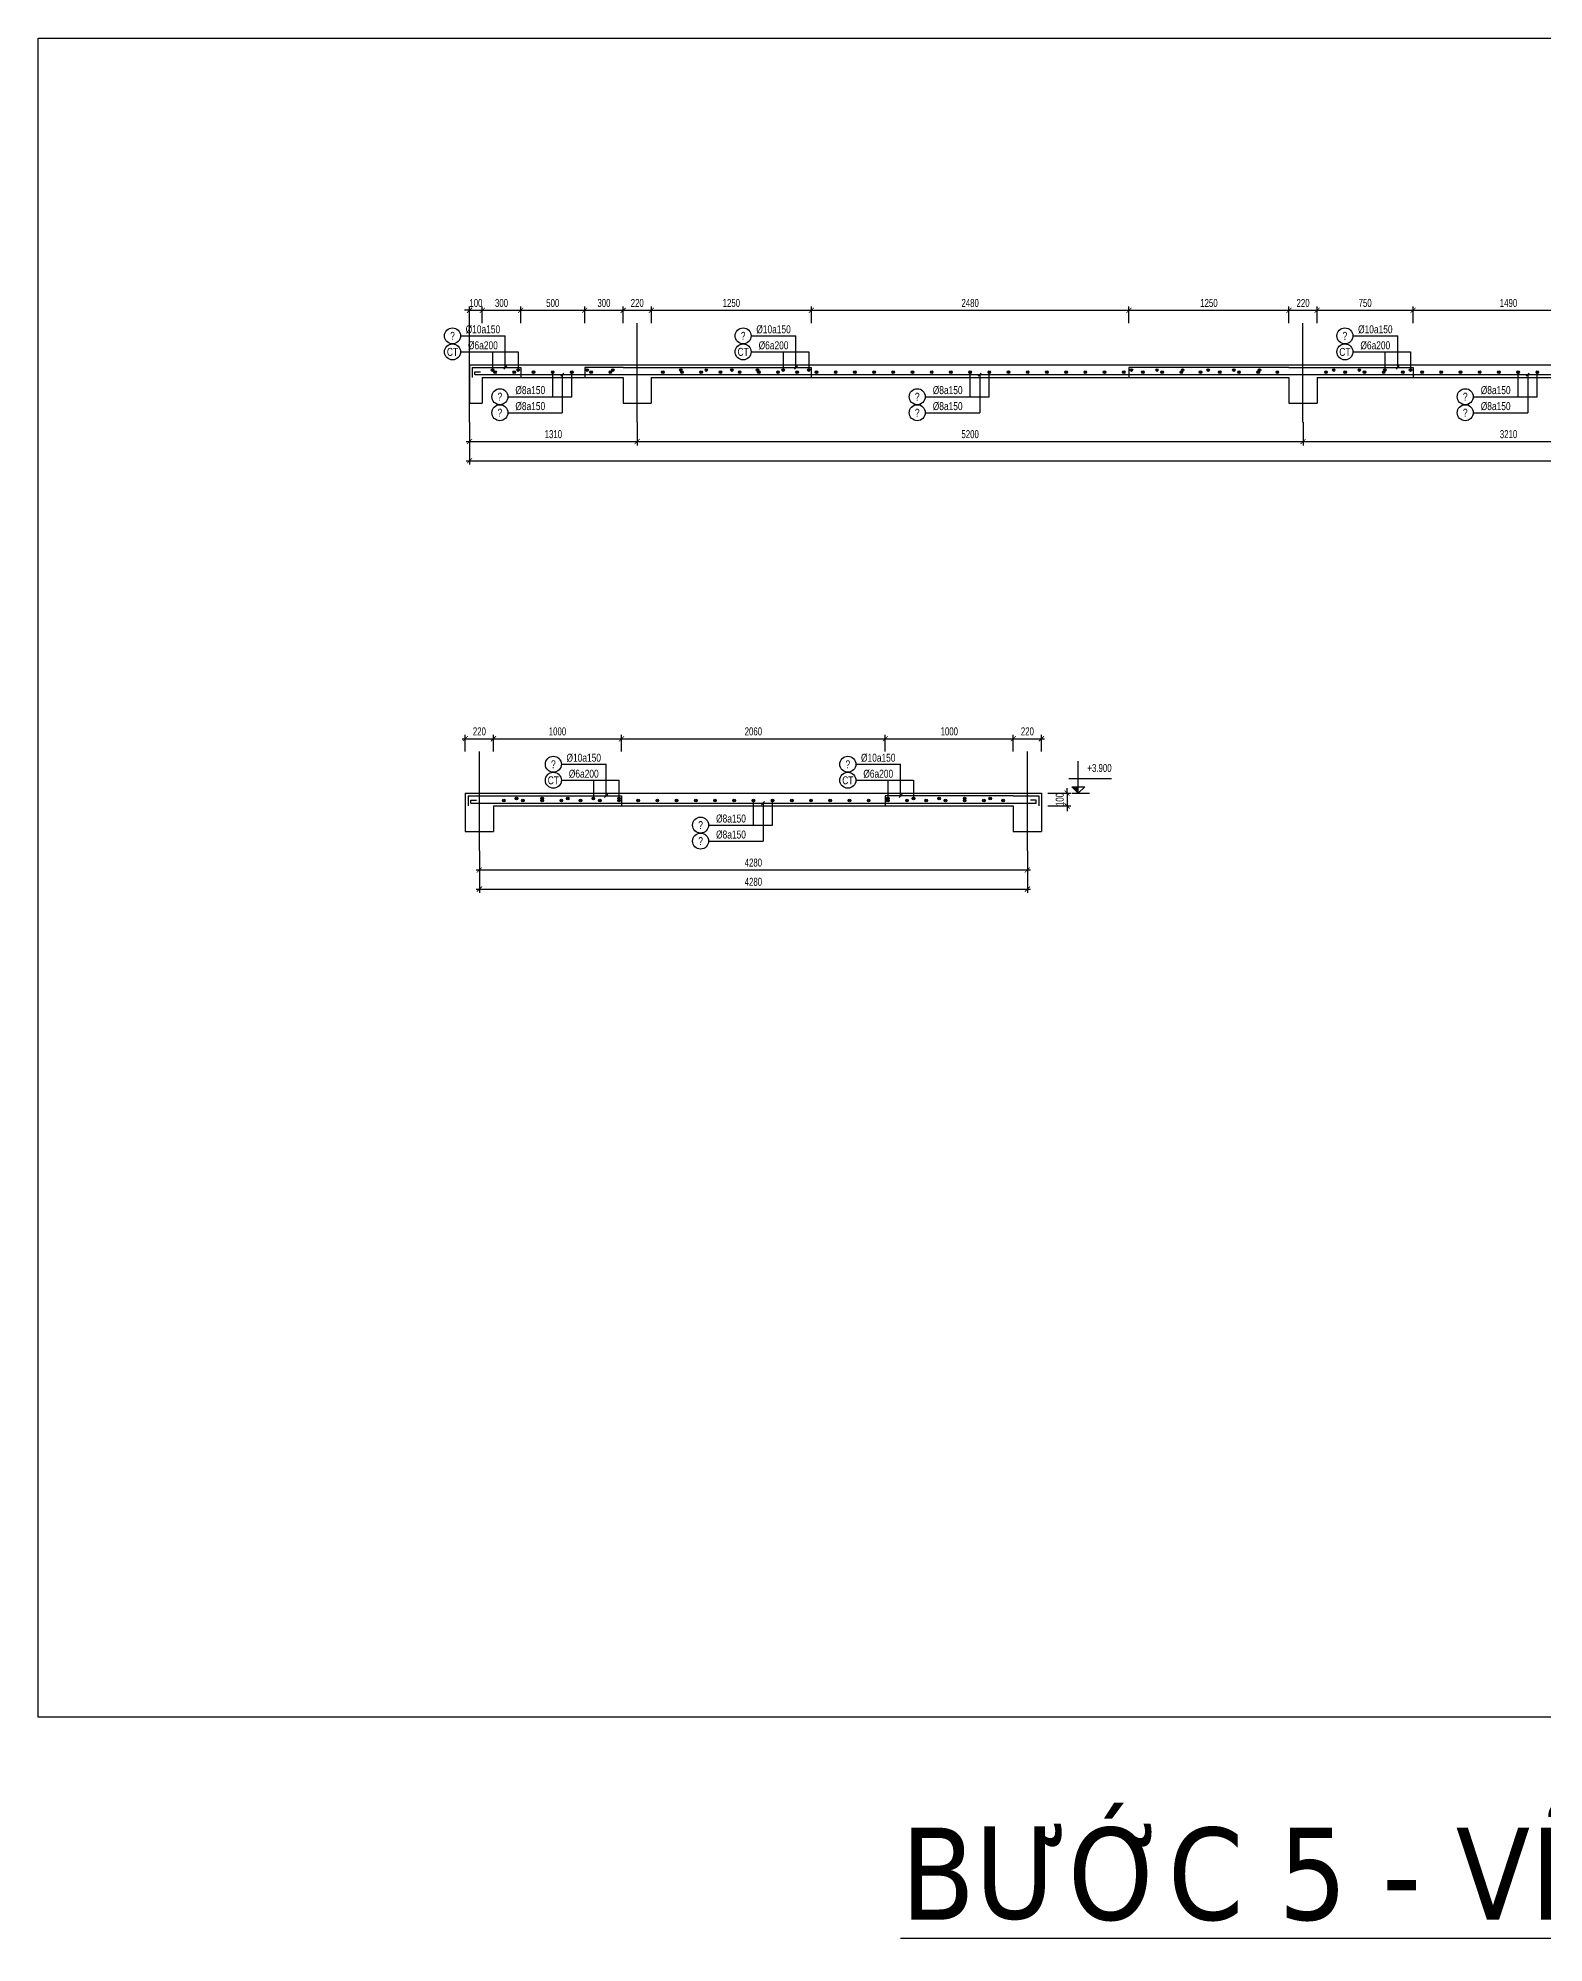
# Model space of a CAD drawing. Header units: inches. Extents: x 442278 to 842836, y -356313 to 59457.
# Drawn here: x 694699 to 706459, y -86728 to -71847 of the extents above; entities that cross this region are included whole.
import ezdxf
from ezdxf.enums import TextEntityAlignment as Align

# ---------------------------------------------------------------- set-up
doc = ezdxf.new("R2010")
doc.units = ezdxf.units.IN
doc.header["$LTSCALE"] = 250
doc.header["$MEASUREMENT"] = 0
doc.linetypes.add('CENTER', pattern=[50.8, 31.75, -6.35, 6.35, -6.35])
for name, color, linetype in [('LA.BT', 7, 'Continuous'), ('LA.DIM', 251, 'Continuous'), ('LA.KHAC', 252, 'Continuous'), ('LA.TC', 3, 'Continuous'), ('LA.TD', 30, 'Continuous'), ('LA.TEXT', 60, 'Continuous'), ('LA.TEXT.MC', 120, 'Continuous'), ('LA.TRUC', 251, 'CENTER'), ('XDIT-MANH', 252, 'Continuous')]:
    doc.layers.add(name, color=color, linetype=linetype)
doc.styles.add('AVANTH', font='')
doc.styles.add('S.STEXT', font='arial.ttf', dxfattribs={"width": 0.7})
doc.styles.get('AVANTH').set_extended_font_data('.VnAvantH')
doc.dimstyles.new('S.DIM25', dxfattribs={"dimtxt": 62.5, "dimasz": 40, "dimexe": 30, "dimexo": 0, "dimgap": 25, "dimtad": 1, "dimdec": 0, "dimzin": 13, "dimdsep": 46, "dimtxsty": 'S.STEXT', "dimblk": 'ARCHTICK', "dimcen": 0, "dimdle": 25, "dimclrd": 251, "dimclre": 251, "dimclrt": 60, "dimadec": 0, "dimazin": 0, "dimtfac": 1, "dimtdec": 0, "dimtix": 1, "dimtmove": 2, "dimatfit": 3, "dimfxl": 1, "dimtolj": 1, "dimtzin": 13, "dimarcsym": 0})

# ---------------------------------------------------------------- blocks, each defined once
blk = doc.blocks.new('_ArchTick')
at = {"color": 0, "linetype": 'ByBlock', "const_width": 0.15}
blk.add_lwpolyline([(-0.5, -0.5), (0.5, 0.5)], dxfattribs=at)
blk = doc.blocks.new('*D687')
at = {"layer": 'DEFPOINTS', "color": 0, "transparency": 16777216}
for p in [(698068, -74849), (699378, -74849), (699378, -74999)]:
    blk.add_point(p, dxfattribs=at)
at = {"layer": 'LA.DIM', "color": 251, "lineweight": -2, "transparency": 16777216}
for p, q in [((698068, -74849), (698068, -75029)), ((699378, -74849), (699378, -75029)), ((698043, -74999), (699403, -74999))]:
    blk.add_line(p, q, dxfattribs=at)
at = {"layer": 'LA.DIM', "color": 251, "lineweight": -2, "transparency": 16777216, "xscale": 40, "yscale": 40, "zscale": 40, "rotation": 180}
blk.add_blockref('_ArchTick', (698068, -74999), dxfattribs=at)
at = {"layer": 'LA.DIM', "color": 251, "lineweight": -2, "transparency": 16777216, "xscale": 40, "yscale": 40, "zscale": 40}
blk.add_blockref('_ArchTick', (699378, -74999), dxfattribs=at)
at = {"layer": 'LA.DIM', "color": 60, "transparency": 16777216, "insert": (698723, -74942), "char_height": 62.5, "attachment_point": 5, "style": 'S.STEXT'}
blk.add_mtext('\\A1;1310', dxfattribs=at)
blk = doc.blocks.new('*D688')
at = {"layer": 'DEFPOINTS', "color": 0, "transparency": 16777216}
for p in [(699378, -74849), (704578, -74849), (704578, -74999)]:
    blk.add_point(p, dxfattribs=at)
at = {"layer": 'LA.DIM', "color": 251, "lineweight": -2, "transparency": 16777216}
for p, q in [((699378, -74849), (699378, -75029)), ((704578, -74849), (704578, -75029)), ((699353, -74999), (704603, -74999))]:
    blk.add_line(p, q, dxfattribs=at)
at = {"layer": 'LA.DIM', "color": 251, "lineweight": -2, "transparency": 16777216, "xscale": 40, "yscale": 40, "zscale": 40, "rotation": 180}
blk.add_blockref('_ArchTick', (699378, -74999), dxfattribs=at)
at = {"layer": 'LA.DIM', "color": 251, "lineweight": -2, "transparency": 16777216, "xscale": 40, "yscale": 40, "zscale": 40}
blk.add_blockref('_ArchTick', (704578, -74999), dxfattribs=at)
at = {"layer": 'LA.DIM', "color": 60, "transparency": 16777216, "insert": (701978, -74942), "char_height": 62.5, "attachment_point": 5, "style": 'S.STEXT'}
blk.add_mtext('\\A1;5200', dxfattribs=at)
blk = doc.blocks.new('*D689')
at = {"layer": 'DEFPOINTS', "color": 0, "transparency": 16777216}
for p in [(704578, -74849), (707788, -74849), (707788, -74999)]:
    blk.add_point(p, dxfattribs=at)
at = {"layer": 'LA.DIM', "color": 251, "lineweight": -2, "transparency": 16777216}
for p, q in [((704578, -74849), (704578, -75029)), ((707788, -74849), (707788, -75029)), ((704553, -74999), (707813, -74999))]:
    blk.add_line(p, q, dxfattribs=at)
at = {"layer": 'LA.DIM', "color": 251, "lineweight": -2, "transparency": 16777216, "xscale": 40, "yscale": 40, "zscale": 40, "rotation": 180}
blk.add_blockref('_ArchTick', (704578, -74999), dxfattribs=at)
at = {"layer": 'LA.DIM', "color": 251, "lineweight": -2, "transparency": 16777216, "xscale": 40, "yscale": 40, "zscale": 40}
blk.add_blockref('_ArchTick', (707788, -74999), dxfattribs=at)
at = {"layer": 'LA.DIM', "color": 60, "transparency": 16777216, "insert": (706183, -74942), "char_height": 62.5, "attachment_point": 5, "style": 'S.STEXT'}
blk.add_mtext('\\A1;3210', dxfattribs=at)
blk = doc.blocks.new('*D692')
at = {"layer": 'DEFPOINTS', "color": 0, "transparency": 16777216}
for p in [(698068, -74849), (717158, -74849), (717158, -75149)]:
    blk.add_point(p, dxfattribs=at)
at = {"layer": 'LA.DIM', "color": 251, "lineweight": -2, "transparency": 16777216}
for p, q in [((698068, -74849), (698068, -75179)), ((717158, -74849), (717158, -75179)), ((698043, -75149), (717183, -75149))]:
    blk.add_line(p, q, dxfattribs=at)
at = {"layer": 'LA.DIM', "color": 251, "lineweight": -2, "transparency": 16777216, "xscale": 40, "yscale": 40, "zscale": 40, "rotation": 180}
blk.add_blockref('_ArchTick', (698068, -75149), dxfattribs=at)
at = {"layer": 'LA.DIM', "color": 251, "lineweight": -2, "transparency": 16777216, "xscale": 40, "yscale": 40, "zscale": 40}
blk.add_blockref('_ArchTick', (717158, -75149), dxfattribs=at)
at = {"layer": 'LA.DIM', "color": 60, "transparency": 16777216, "insert": (707613, -75092), "char_height": 62.5, "attachment_point": 5, "style": 'S.STEXT'}
blk.add_mtext('\\A1;19090', dxfattribs=at)
blk = doc.blocks.new('*D693')
at = {"layer": 'DEFPOINTS', "color": 0, "transparency": 16777216}
for p in [(698168, -74074), (698468, -73974), (698468, -74074)]:
    blk.add_point(p, dxfattribs=at)
at = {"layer": 'LA.DIM', "color": 251, "lineweight": -2, "transparency": 16777216}
for p, q in [((698168, -74074), (698168, -73944)), ((698468, -74074), (698468, -73944)), ((698143, -73974), (698493, -73974))]:
    blk.add_line(p, q, dxfattribs=at)
at = {"layer": 'LA.DIM', "color": 251, "lineweight": -2, "transparency": 16777216, "xscale": 40, "yscale": 40, "zscale": 40, "rotation": 180}
blk.add_blockref('_ArchTick', (698168, -73974), dxfattribs=at)
at = {"layer": 'LA.DIM', "color": 251, "lineweight": -2, "transparency": 16777216, "xscale": 40, "yscale": 40, "zscale": 40}
blk.add_blockref('_ArchTick', (698468, -73974), dxfattribs=at)
at = {"layer": 'LA.DIM', "color": 60, "transparency": 16777216, "insert": (698318, -73917), "char_height": 62.5, "attachment_point": 5, "style": 'S.STEXT'}
blk.add_mtext('\\A1;300', dxfattribs=at)
blk = doc.blocks.new('*D694')
at = {"layer": 'DEFPOINTS', "color": 0, "transparency": 16777216}
for p in [(698468, -74074), (698968, -73974), (698968, -74074)]:
    blk.add_point(p, dxfattribs=at)
at = {"layer": 'LA.DIM', "color": 251, "lineweight": -2, "transparency": 16777216}
for p, q in [((698468, -74074), (698468, -73944)), ((698968, -74074), (698968, -73944)), ((698443, -73974), (698993, -73974))]:
    blk.add_line(p, q, dxfattribs=at)
at = {"layer": 'LA.DIM', "color": 251, "lineweight": -2, "transparency": 16777216, "xscale": 40, "yscale": 40, "zscale": 40, "rotation": 180}
blk.add_blockref('_ArchTick', (698468, -73974), dxfattribs=at)
at = {"layer": 'LA.DIM', "color": 251, "lineweight": -2, "transparency": 16777216, "xscale": 40, "yscale": 40, "zscale": 40}
blk.add_blockref('_ArchTick', (698968, -73974), dxfattribs=at)
at = {"layer": 'LA.DIM', "color": 60, "transparency": 16777216, "insert": (698718, -73917), "char_height": 62.5, "attachment_point": 5, "style": 'S.STEXT'}
blk.add_mtext('\\A1;500', dxfattribs=at)
blk = doc.blocks.new('*D695')
at = {"layer": 'DEFPOINTS', "color": 0, "transparency": 16777216}
for p in [(698968, -74074), (699268, -73974), (699268, -74074)]:
    blk.add_point(p, dxfattribs=at)
at = {"layer": 'LA.DIM', "color": 251, "lineweight": -2, "transparency": 16777216}
for p, q in [((698968, -74074), (698968, -73944)), ((699268, -74074), (699268, -73944)), ((698943, -73974), (699293, -73974))]:
    blk.add_line(p, q, dxfattribs=at)
at = {"layer": 'LA.DIM', "color": 251, "lineweight": -2, "transparency": 16777216, "xscale": 40, "yscale": 40, "zscale": 40, "rotation": 180}
blk.add_blockref('_ArchTick', (698968, -73974), dxfattribs=at)
at = {"layer": 'LA.DIM', "color": 251, "lineweight": -2, "transparency": 16777216, "xscale": 40, "yscale": 40, "zscale": 40}
blk.add_blockref('_ArchTick', (699268, -73974), dxfattribs=at)
at = {"layer": 'LA.DIM', "color": 60, "transparency": 16777216, "insert": (699118, -73917), "char_height": 62.5, "attachment_point": 5, "style": 'S.STEXT'}
blk.add_mtext('\\A1;300', dxfattribs=at)
blk = doc.blocks.new('*D696')
at = {"layer": 'DEFPOINTS', "color": 0, "transparency": 16777216}
for p in [(699488, -74074), (700738, -73974), (700738, -74074)]:
    blk.add_point(p, dxfattribs=at)
at = {"layer": 'LA.DIM', "color": 251, "lineweight": -2, "transparency": 16777216}
for p, q in [((699488, -74074), (699488, -73944)), ((700738, -74074), (700738, -73944)), ((699463, -73974), (700763, -73974))]:
    blk.add_line(p, q, dxfattribs=at)
at = {"layer": 'LA.DIM', "color": 251, "lineweight": -2, "transparency": 16777216, "xscale": 40, "yscale": 40, "zscale": 40, "rotation": 180}
blk.add_blockref('_ArchTick', (699488, -73974), dxfattribs=at)
at = {"layer": 'LA.DIM', "color": 251, "lineweight": -2, "transparency": 16777216, "xscale": 40, "yscale": 40, "zscale": 40}
blk.add_blockref('_ArchTick', (700738, -73974), dxfattribs=at)
at = {"layer": 'LA.DIM', "color": 60, "transparency": 16777216, "insert": (700113, -73917), "char_height": 62.5, "attachment_point": 5, "style": 'S.STEXT'}
blk.add_mtext('\\A1;1250', dxfattribs=at)
blk = doc.blocks.new('*D697')
at = {"layer": 'DEFPOINTS', "color": 0, "transparency": 16777216}
for p in [(700738, -74074), (703218, -73974), (703218, -74074)]:
    blk.add_point(p, dxfattribs=at)
at = {"layer": 'LA.DIM', "color": 251, "lineweight": -2, "transparency": 16777216}
for p, q in [((700738, -74074), (700738, -73944)), ((703218, -74074), (703218, -73944)), ((700713, -73974), (703243, -73974))]:
    blk.add_line(p, q, dxfattribs=at)
at = {"layer": 'LA.DIM', "color": 251, "lineweight": -2, "transparency": 16777216, "xscale": 40, "yscale": 40, "zscale": 40, "rotation": 180}
blk.add_blockref('_ArchTick', (700738, -73974), dxfattribs=at)
at = {"layer": 'LA.DIM', "color": 251, "lineweight": -2, "transparency": 16777216, "xscale": 40, "yscale": 40, "zscale": 40}
blk.add_blockref('_ArchTick', (703218, -73974), dxfattribs=at)
at = {"layer": 'LA.DIM', "color": 60, "transparency": 16777216, "insert": (701978, -73917), "char_height": 62.5, "attachment_point": 5, "style": 'S.STEXT'}
blk.add_mtext('\\A1;2480', dxfattribs=at)
blk = doc.blocks.new('*D698')
at = {"layer": 'DEFPOINTS', "color": 0, "transparency": 16777216}
for p in [(703218, -74074), (704468, -73974), (704468, -74074)]:
    blk.add_point(p, dxfattribs=at)
at = {"layer": 'LA.DIM', "color": 251, "lineweight": -2, "transparency": 16777216}
for p, q in [((703218, -74074), (703218, -73944)), ((704468, -74074), (704468, -73944)), ((703193, -73974), (704493, -73974))]:
    blk.add_line(p, q, dxfattribs=at)
at = {"layer": 'LA.DIM', "color": 251, "lineweight": -2, "transparency": 16777216, "xscale": 40, "yscale": 40, "zscale": 40, "rotation": 180}
blk.add_blockref('_ArchTick', (703218, -73974), dxfattribs=at)
at = {"layer": 'LA.DIM', "color": 251, "lineweight": -2, "transparency": 16777216, "xscale": 40, "yscale": 40, "zscale": 40}
blk.add_blockref('_ArchTick', (704468, -73974), dxfattribs=at)
at = {"layer": 'LA.DIM', "color": 60, "transparency": 16777216, "insert": (703843, -73917), "char_height": 62.5, "attachment_point": 5, "style": 'S.STEXT'}
blk.add_mtext('\\A1;1250', dxfattribs=at)
blk = doc.blocks.new('*D699')
at = {"layer": 'DEFPOINTS', "color": 0, "transparency": 16777216}
for p in [(704688, -74074), (705438, -73974), (705438, -74074)]:
    blk.add_point(p, dxfattribs=at)
at = {"layer": 'LA.DIM', "color": 251, "lineweight": -2, "transparency": 16777216}
for p, q in [((704688, -74074), (704688, -73944)), ((705438, -74074), (705438, -73944)), ((704663, -73974), (705463, -73974))]:
    blk.add_line(p, q, dxfattribs=at)
at = {"layer": 'LA.DIM', "color": 251, "lineweight": -2, "transparency": 16777216, "xscale": 40, "yscale": 40, "zscale": 40, "rotation": 180}
blk.add_blockref('_ArchTick', (704688, -73974), dxfattribs=at)
at = {"layer": 'LA.DIM', "color": 251, "lineweight": -2, "transparency": 16777216, "xscale": 40, "yscale": 40, "zscale": 40}
blk.add_blockref('_ArchTick', (705438, -73974), dxfattribs=at)
at = {"layer": 'LA.DIM', "color": 60, "transparency": 16777216, "insert": (705063, -73917), "char_height": 62.5, "attachment_point": 5, "style": 'S.STEXT'}
blk.add_mtext('\\A1;750', dxfattribs=at)
blk = doc.blocks.new('*D700')
at = {"layer": 'DEFPOINTS', "color": 0, "transparency": 16777216}
for p in [(705438, -74074), (706928, -73974), (706928, -74074)]:
    blk.add_point(p, dxfattribs=at)
at = {"layer": 'LA.DIM', "color": 251, "lineweight": -2, "transparency": 16777216}
for p, q in [((705438, -74074), (705438, -73944)), ((706928, -74074), (706928, -73944)), ((705413, -73974), (706953, -73974))]:
    blk.add_line(p, q, dxfattribs=at)
at = {"layer": 'LA.DIM', "color": 251, "lineweight": -2, "transparency": 16777216, "xscale": 40, "yscale": 40, "zscale": 40, "rotation": 180}
blk.add_blockref('_ArchTick', (705438, -73974), dxfattribs=at)
at = {"layer": 'LA.DIM', "color": 251, "lineweight": -2, "transparency": 16777216, "xscale": 40, "yscale": 40, "zscale": 40}
blk.add_blockref('_ArchTick', (706928, -73974), dxfattribs=at)
at = {"layer": 'LA.DIM', "color": 60, "transparency": 16777216, "insert": (706183, -73917), "char_height": 62.5, "attachment_point": 5, "style": 'S.STEXT'}
blk.add_mtext('\\A1;1490', dxfattribs=at)
blk = doc.blocks.new('*D708')
at = {"layer": 'DEFPOINTS', "color": 0, "transparency": 16777216}
for p in [(698068, -74074), (698168, -73974), (698168, -74074)]:
    blk.add_point(p, dxfattribs=at)
at = {"layer": 'LA.DIM', "color": 251, "lineweight": -2, "transparency": 16777216}
for p, q in [((698068, -74074), (698068, -73944)), ((698168, -74074), (698168, -73944)), ((698068, -73974), (698028, -73974)), ((698068, -73974), (698168, -73974)), ((698168, -73974), (698208, -73974))]:
    blk.add_line(p, q, dxfattribs=at)
at = {"layer": 'LA.DIM', "color": 251, "lineweight": -2, "transparency": 16777216, "xscale": 40, "yscale": 40, "zscale": 40}
blk.add_blockref('_ArchTick', (698068, -73974), dxfattribs=at)
at = {"layer": 'LA.DIM', "color": 251, "lineweight": -2, "transparency": 16777216, "xscale": 40, "yscale": 40, "zscale": 40, "rotation": 180}
blk.add_blockref('_ArchTick', (698168, -73974), dxfattribs=at)
at = {"layer": 'LA.DIM', "color": 60, "transparency": 16777216, "insert": (698118, -73917), "char_height": 62.5, "attachment_point": 5, "style": 'S.STEXT'}
blk.add_mtext('\\A1;100', dxfattribs=at)
blk = doc.blocks.new('*D709')
at = {"layer": 'DEFPOINTS', "color": 0, "transparency": 16777216}
for p in [(699268, -74074), (699488, -73974), (699488, -74074)]:
    blk.add_point(p, dxfattribs=at)
at = {"layer": 'LA.DIM', "color": 251, "lineweight": -2, "transparency": 16777216}
for p, q in [((699268, -74074), (699268, -73944)), ((699488, -74074), (699488, -73944)), ((699243, -73974), (699513, -73974))]:
    blk.add_line(p, q, dxfattribs=at)
at = {"layer": 'LA.DIM', "color": 251, "lineweight": -2, "transparency": 16777216, "xscale": 40, "yscale": 40, "zscale": 40, "rotation": 180}
blk.add_blockref('_ArchTick', (699268, -73974), dxfattribs=at)
at = {"layer": 'LA.DIM', "color": 251, "lineweight": -2, "transparency": 16777216, "xscale": 40, "yscale": 40, "zscale": 40}
blk.add_blockref('_ArchTick', (699488, -73974), dxfattribs=at)
at = {"layer": 'LA.DIM', "color": 60, "transparency": 16777216, "insert": (699378, -73917), "char_height": 62.5, "attachment_point": 5, "style": 'S.STEXT'}
blk.add_mtext('\\A1;220', dxfattribs=at)
blk = doc.blocks.new('*D710')
at = {"layer": 'DEFPOINTS', "color": 0, "transparency": 16777216}
for p in [(704468, -74074), (704688, -73974), (704688, -74074)]:
    blk.add_point(p, dxfattribs=at)
at = {"layer": 'LA.DIM', "color": 251, "lineweight": -2, "transparency": 16777216}
for p, q in [((704468, -74074), (704468, -73944)), ((704688, -74074), (704688, -73944)), ((704443, -73974), (704713, -73974))]:
    blk.add_line(p, q, dxfattribs=at)
at = {"layer": 'LA.DIM', "color": 251, "lineweight": -2, "transparency": 16777216, "xscale": 40, "yscale": 40, "zscale": 40, "rotation": 180}
blk.add_blockref('_ArchTick', (704468, -73974), dxfattribs=at)
at = {"layer": 'LA.DIM', "color": 251, "lineweight": -2, "transparency": 16777216, "xscale": 40, "yscale": 40, "zscale": 40}
blk.add_blockref('_ArchTick', (704688, -73974), dxfattribs=at)
at = {"layer": 'LA.DIM', "color": 60, "transparency": 16777216, "insert": (704578, -73917), "char_height": 62.5, "attachment_point": 5, "style": 'S.STEXT'}
blk.add_mtext('\\A1;220', dxfattribs=at)
blk = doc.blocks.new('BLOCK.TC')
at = {"layer": 'LA.TC'}
blk.add_hatch(color=256, dxfattribs=at).paths.add_polyline_path([(10, 0, 1), (-10, 0, 1)])
at = {"layer": 'LA.TD'}
blk.add_circle((0, 0), 10, dxfattribs=at)
blk = doc.blocks.new('*D715')
at = {"layer": 'DEFPOINTS', "color": 0, "transparency": 16777216}
for p in [(698145, -78196), (702425, -78196), (702425, -78346)]:
    blk.add_point(p, dxfattribs=at)
at = {"layer": 'LA.DIM', "color": 251, "lineweight": -2, "transparency": 16777216}
for p, q in [((698145, -78196), (698145, -78376)), ((702425, -78196), (702425, -78376)), ((698120, -78346), (702450, -78346))]:
    blk.add_line(p, q, dxfattribs=at)
at = {"layer": 'LA.DIM', "color": 251, "lineweight": -2, "transparency": 16777216, "xscale": 40, "yscale": 40, "zscale": 40, "rotation": 180}
blk.add_blockref('_ArchTick', (698145, -78346), dxfattribs=at)
at = {"layer": 'LA.DIM', "color": 251, "lineweight": -2, "transparency": 16777216, "xscale": 40, "yscale": 40, "zscale": 40}
blk.add_blockref('_ArchTick', (702425, -78346), dxfattribs=at)
at = {"layer": 'LA.DIM', "color": 60, "transparency": 16777216, "insert": (700285, -78289), "char_height": 62.5, "attachment_point": 5, "style": 'S.STEXT'}
blk.add_mtext('\\A1;4280', dxfattribs=at)
blk = doc.blocks.new('*D716')
at = {"layer": 'DEFPOINTS', "color": 0, "transparency": 16777216}
for p in [(698145, -78196), (702425, -78196), (702425, -78496)]:
    blk.add_point(p, dxfattribs=at)
at = {"layer": 'LA.DIM', "color": 251, "lineweight": -2, "transparency": 16777216}
for p, q in [((698145, -78196), (698145, -78526)), ((702425, -78196), (702425, -78526)), ((698120, -78496), (702450, -78496))]:
    blk.add_line(p, q, dxfattribs=at)
at = {"layer": 'LA.DIM', "color": 251, "lineweight": -2, "transparency": 16777216, "xscale": 40, "yscale": 40, "zscale": 40, "rotation": 180}
blk.add_blockref('_ArchTick', (698145, -78496), dxfattribs=at)
at = {"layer": 'LA.DIM', "color": 251, "lineweight": -2, "transparency": 16777216, "xscale": 40, "yscale": 40, "zscale": 40}
blk.add_blockref('_ArchTick', (702425, -78496), dxfattribs=at)
at = {"layer": 'LA.DIM', "color": 60, "transparency": 16777216, "insert": (700285, -78439), "char_height": 62.5, "attachment_point": 5, "style": 'S.STEXT'}
blk.add_mtext('\\A1;4280', dxfattribs=at)
blk = doc.blocks.new('*D717')
at = {"layer": 'DEFPOINTS', "color": 0, "transparency": 16777216}
for p in [(699255, -77321), (698255, -77421), (699255, -77421)]:
    blk.add_point(p, dxfattribs=at)
at = {"layer": 'LA.DIM', "color": 251, "lineweight": -2, "transparency": 16777216}
for p, q in [((698230, -77321), (699280, -77321)), ((698255, -77421), (698255, -77291)), ((699255, -77421), (699255, -77291))]:
    blk.add_line(p, q, dxfattribs=at)
at = {"layer": 'LA.DIM', "color": 251, "lineweight": -2, "transparency": 16777216, "xscale": 40, "yscale": 40, "zscale": 40, "rotation": 180}
blk.add_blockref('_ArchTick', (698255, -77321), dxfattribs=at)
at = {"layer": 'LA.DIM', "color": 251, "lineweight": -2, "transparency": 16777216, "xscale": 40, "yscale": 40, "zscale": 40}
blk.add_blockref('_ArchTick', (699255, -77321), dxfattribs=at)
at = {"layer": 'LA.DIM', "color": 60, "transparency": 16777216, "insert": (698755, -77264), "char_height": 62.5, "attachment_point": 5, "style": 'S.STEXT'}
blk.add_mtext('\\A1;1000', dxfattribs=at)
blk = doc.blocks.new('*D718')
at = {"layer": 'DEFPOINTS', "color": 0, "transparency": 16777216}
for p in [(701315, -77321), (699255, -77421), (701315, -77421)]:
    blk.add_point(p, dxfattribs=at)
at = {"layer": 'LA.DIM', "color": 251, "lineweight": -2, "transparency": 16777216}
for p, q in [((699230, -77321), (701340, -77321)), ((699255, -77421), (699255, -77291)), ((701315, -77421), (701315, -77291))]:
    blk.add_line(p, q, dxfattribs=at)
at = {"layer": 'LA.DIM', "color": 251, "lineweight": -2, "transparency": 16777216, "xscale": 40, "yscale": 40, "zscale": 40, "rotation": 180}
blk.add_blockref('_ArchTick', (699255, -77321), dxfattribs=at)
at = {"layer": 'LA.DIM', "color": 251, "lineweight": -2, "transparency": 16777216, "xscale": 40, "yscale": 40, "zscale": 40}
blk.add_blockref('_ArchTick', (701315, -77321), dxfattribs=at)
at = {"layer": 'LA.DIM', "color": 60, "transparency": 16777216, "insert": (700285, -77264), "char_height": 62.5, "attachment_point": 5, "style": 'S.STEXT'}
blk.add_mtext('\\A1;2060', dxfattribs=at)
blk = doc.blocks.new('*D719')
at = {"layer": 'DEFPOINTS', "color": 0, "transparency": 16777216}
for p in [(702315, -77321), (701315, -77421), (702315, -77421)]:
    blk.add_point(p, dxfattribs=at)
at = {"layer": 'LA.DIM', "color": 251, "lineweight": -2, "transparency": 16777216}
for p, q in [((701290, -77321), (702340, -77321)), ((701315, -77421), (701315, -77291)), ((702315, -77421), (702315, -77291))]:
    blk.add_line(p, q, dxfattribs=at)
at = {"layer": 'LA.DIM', "color": 251, "lineweight": -2, "transparency": 16777216, "xscale": 40, "yscale": 40, "zscale": 40, "rotation": 180}
blk.add_blockref('_ArchTick', (701315, -77321), dxfattribs=at)
at = {"layer": 'LA.DIM', "color": 251, "lineweight": -2, "transparency": 16777216, "xscale": 40, "yscale": 40, "zscale": 40}
blk.add_blockref('_ArchTick', (702315, -77321), dxfattribs=at)
at = {"layer": 'LA.DIM', "color": 60, "transparency": 16777216, "insert": (701815, -77264), "char_height": 62.5, "attachment_point": 5, "style": 'S.STEXT'}
blk.add_mtext('\\A1;1000', dxfattribs=at)
blk = doc.blocks.new('*D720')
at = {"layer": 'DEFPOINTS', "color": 0, "transparency": 16777216}
for p in [(698255, -77321), (698035, -77421), (698255, -77421)]:
    blk.add_point(p, dxfattribs=at)
at = {"layer": 'LA.DIM', "color": 251, "lineweight": -2, "transparency": 16777216}
for p, q in [((698010, -77321), (698280, -77321)), ((698035, -77421), (698035, -77291)), ((698255, -77421), (698255, -77291))]:
    blk.add_line(p, q, dxfattribs=at)
at = {"layer": 'LA.DIM', "color": 251, "lineweight": -2, "transparency": 16777216, "xscale": 40, "yscale": 40, "zscale": 40, "rotation": 180}
blk.add_blockref('_ArchTick', (698035, -77321), dxfattribs=at)
at = {"layer": 'LA.DIM', "color": 251, "lineweight": -2, "transparency": 16777216, "xscale": 40, "yscale": 40, "zscale": 40}
blk.add_blockref('_ArchTick', (698255, -77321), dxfattribs=at)
at = {"layer": 'LA.DIM', "color": 60, "transparency": 16777216, "insert": (698145, -77264), "char_height": 62.5, "attachment_point": 5, "style": 'S.STEXT'}
blk.add_mtext('\\A1;220', dxfattribs=at)
blk = doc.blocks.new('*D721')
at = {"layer": 'DEFPOINTS', "color": 0, "transparency": 16777216}
for p in [(702535, -77321), (702315, -77421), (702535, -77421)]:
    blk.add_point(p, dxfattribs=at)
at = {"layer": 'LA.DIM', "color": 251, "lineweight": -2, "transparency": 16777216}
for p, q in [((702290, -77321), (702560, -77321)), ((702315, -77421), (702315, -77291)), ((702535, -77421), (702535, -77291))]:
    blk.add_line(p, q, dxfattribs=at)
at = {"layer": 'LA.DIM', "color": 251, "lineweight": -2, "transparency": 16777216, "xscale": 40, "yscale": 40, "zscale": 40, "rotation": 180}
blk.add_blockref('_ArchTick', (702315, -77321), dxfattribs=at)
at = {"layer": 'LA.DIM', "color": 251, "lineweight": -2, "transparency": 16777216, "xscale": 40, "yscale": 40, "zscale": 40}
blk.add_blockref('_ArchTick', (702535, -77321), dxfattribs=at)
at = {"layer": 'LA.DIM', "color": 60, "transparency": 16777216, "insert": (702425, -77264), "char_height": 62.5, "attachment_point": 5, "style": 'S.STEXT'}
blk.add_mtext('\\A1;220', dxfattribs=at)
blk = doc.blocks.new('*D722')
at = {"layer": 'DEFPOINTS', "color": 0, "transparency": 16777216}
for p in [(702585, -77746), (702585, -77846), (702735, -77846)]:
    blk.add_point(p, dxfattribs=at)
at = {"layer": 'LA.DIM', "color": 251, "lineweight": -2, "transparency": 16777216}
for p, q in [((702585, -77746), (702765, -77746)), ((702735, -77746), (702735, -77706)), ((702735, -77746), (702735, -77846)), ((702585, -77846), (702765, -77846)), ((702735, -77846), (702735, -77886))]:
    blk.add_line(p, q, dxfattribs=at)
at = {"layer": 'LA.DIM', "color": 251, "lineweight": -2, "transparency": 16777216, "xscale": 40, "yscale": 40, "zscale": 40}
for p, rotation in [((702735, -77746), 270), ((702735, -77846), 90)]:
    blk.add_blockref('_ArchTick', p, dxfattribs=dict(at, rotation=rotation))
at = {"layer": 'LA.DIM', "color": 60, "transparency": 16777216, "insert": (702678, -77796), "char_height": 62.5, "attachment_point": 5, "rotation": 90, "style": 'S.STEXT'}
blk.add_mtext('\\A1;100', dxfattribs=at)
blk = doc.blocks.new('BLOCK.COS')
at = {"layer": 'LA.KHAC'}
blk.add_hatch(color=256, dxfattribs=at).paths.add_polyline_path([(37.5, 50), (87.5, 0), (87.5, 50)])
at = {"layer": 'LA.KHAC', "color": 5}
for p, q in [((37.5, 50), (137.5, 50)), ((87.5, 0), (37.5, 50)), ((37.5, 0), (175, 0)), ((87.5, 0), (87.5, 50)), ((87.5, 0), (137.5, 50))]:
    blk.add_line(p, q, dxfattribs=at)

msp = doc.modelspace()

# ---------------------------------------------------------------- linework, layer by layer
at = {"layer": 'LA.BT'}
for p, q in [((698067.54, -74398.83), (698167.54, -74398.83)), ((698067.54, -74398.83), (698067.54, -74698.83)), ((698167.54, -74398.83), (699267.54, -74398.83)), ((699267.54, -74398.83), (699487.54, -74398.83)), ((699487.54, -74398.83), (704467.54, -74398.83)), ((704467.54, -74398.83), (704687.54, -74398.83)), ((704687.54, -74398.83), (707677.54, -74398.83)), ((698167.54, -74498.83), (699267.54, -74498.83)), ((698167.54, -74498.83), (698167.54, -74698.83)), ((699267.54, -74498.83), (699267.54, -74698.83)), ((699487.54, -74498.83), (704467.54, -74498.83)), ((699487.54, -74498.83), (699487.54, -74698.83)), ((704467.54, -74498.83), (704467.54, -74698.83)), ((704687.54, -74498.83), (707677.54, -74498.83)), ((704687.54, -74498.83), (704687.54, -74698.83)), ((698067.54, -74698.83), (698167.54, -74698.83)), ((699267.54, -74698.83), (699487.54, -74698.83)), ((704467.54, -74698.83), (704687.54, -74698.83)), ((698035.21, -77745.64), (698255.21, -77745.64)), ((698035.21, -77745.64), (698035.21, -78045.64)), ((698255.21, -77745.64), (702315.21, -77745.64)), ((702315.21, -77745.64), (702535.21, -77745.64)), ((702535.21, -77745.64), (702535.21, -78045.64)), ((698255.21, -77845.64), (702315.21, -77845.64)), ((698255.21, -77845.64), (698255.21, -78045.64)), ((702315.21, -77845.64), (702315.21, -78045.64)), ((698035.21, -78045.64), (698255.21, -78045.64)), ((702315.21, -78045.64), (702535.21, -78045.64))]:
    msp.add_line(p, q, dxfattribs=at)
at = {"layer": 'LA.KHAC'}
for p, q in [((697997.54, -74173.83), (698347.54, -74173.83)), ((698347.54, -74420.83), (698347.54, -74173.83)), ((700267.54, -74173.83), (700617.54, -74173.83)), ((700617.54, -74420.83), (700617.54, -74173.83)), ((704967.54, -74173.83), (705317.54, -74173.83)), ((705317.54, -74420.83), (705317.54, -74173.83)), ((697997.54, -74298.83), (698447.54, -74298.83)), ((698247.54, -74298.83), (698247.54, -74440.83)), ((698447.54, -74298.83), (698447.54, -74440.83)), ((700267.54, -74298.83), (700717.54, -74298.83)), ((700517.54, -74298.83), (700517.54, -74440.83)), ((700717.54, -74298.83), (700717.54, -74440.83)), ((704967.54, -74298.83), (705417.54, -74298.83)), ((705217.54, -74298.83), (705217.54, -74440.83)), ((705417.54, -74298.83), (705417.54, -74440.83)), ((698717.54, -74648.83), (698717.54, -74456.83)), ((698792.54, -74476.83), (698792.54, -74773.83)), ((698867.54, -74648.83), (698867.54, -74456.83)), ((701977.54, -74648.83), (701977.54, -74456.83)), ((702052.54, -74476.83), (702052.54, -74773.83)), ((702127.54, -74648.83), (702127.54, -74456.83)), ((706257.54, -74648.83), (706257.54, -74456.83)), ((706332.54, -74476.83), (706332.54, -74773.83)), ((706407.54, -74648.83), (706407.54, -74456.83)), ((698367.54, -74648.83), (698867.54, -74648.83)), ((701627.54, -74648.83), (702127.54, -74648.83)), ((705907.54, -74648.83), (706407.54, -74648.83)), ((698367.54, -74773.83), (698792.54, -74773.83)), ((701627.54, -74773.83), (702052.54, -74773.83)), ((705907.54, -74773.83), (706332.54, -74773.83)), ((698785.21, -77520.64), (699135.21, -77520.64)), ((699135.21, -77767.64), (699135.21, -77520.64)), ((701085.21, -77520.64), (701435.21, -77520.64)), ((701435.21, -77767.64), (701435.21, -77520.64)), ((702822.71, -77745.64), (702822.71, -77495.64)), ((698785.21, -77645.64), (699235.21, -77645.64)), ((699035.21, -77645.64), (699035.21, -77787.64)), ((699235.21, -77645.64), (699235.21, -77787.64)), ((701085.21, -77645.64), (701535.21, -77645.64)), ((701335.21, -77645.64), (701335.21, -77787.64)), ((701535.21, -77645.64), (701535.21, -77787.64)), ((702747.71, -77630.64), (703082.71, -77630.64)), ((700285.21, -77995.64), (700285.21, -77803.64)), ((700360.21, -77823.64), (700360.21, -78120.64)), ((700435.21, -77995.64), (700435.21, -77803.64)), ((699935.21, -77995.64), (700435.21, -77995.64)), ((699935.21, -78120.64), (700360.21, -78120.64))]:
    msp.add_line(p, q, dxfattribs=at)
at = {"layer": 'LA.KHAC', "color": 3}
for p, q in [((698335.04, -74433.33), (698360.04, -74408.33)), ((698780.04, -74489.33), (698805.04, -74464.33)), ((700605.04, -74433.33), (700630.04, -74408.33)), ((702040.04, -74489.33), (702065.04, -74464.33)), ((705305.04, -74433.33), (705330.04, -74408.33)), ((706320.04, -74489.33), (706345.04, -74464.33)), ((699122.71, -77780.14), (699147.71, -77755.14)), ((700347.71, -77836.14), (700372.71, -77811.14)), ((701422.71, -77780.14), (701447.71, -77755.14))]:
    msp.add_line(p, q, dxfattribs=at)
at = {"layer": 'LA.TD'}
for p, q in [((698089.54, -74420.83), (698167.54, -74420.83)), ((698089.54, -74420.83), (698089.54, -74498.83)), ((698109.54, -74476.83), (698109.54, -74454.83)), ((698109.54, -74454.83), (698153.54, -74454.83)), ((698109.54, -74476.83), (698167.54, -74476.83)), ((698167.54, -74420.83), (698467.54, -74420.83)), ((698167.54, -74476.83), (699267.54, -74476.83)), ((698467.54, -74420.83), (698467.54, -74498.83)), ((699267.54, -74420.83), (698967.54, -74420.83)), ((698967.54, -74420.83), (698967.54, -74498.83)), ((699267.54, -74420.83), (699487.54, -74420.83)), ((699267.54, -74420.83), (699487.54, -74420.83)), ((699267.54, -74476.83), (699487.54, -74476.83)), ((699487.54, -74420.83), (700737.54, -74420.83)), ((699487.54, -74476.83), (704467.54, -74476.83)), ((700737.54, -74420.83), (700737.54, -74498.83)), ((704467.54, -74420.83), (703217.54, -74420.83)), ((703217.54, -74420.83), (703217.54, -74498.83)), ((704467.54, -74420.83), (704687.54, -74420.83)), ((704467.54, -74420.83), (704687.54, -74420.83)), ((704467.54, -74476.83), (704687.54, -74476.83)), ((704687.54, -74420.83), (705437.54, -74420.83)), ((704687.54, -74476.83), (707677.54, -74476.83)), ((705437.54, -74420.83), (705437.54, -74498.83)), ((698057.21, -77767.64), (698255.21, -77767.64)), ((698057.21, -77767.64), (698057.21, -77845.64)), ((698077.21, -77823.64), (698077.21, -77801.64)), ((698077.21, -77801.64), (698121.21, -77801.64)), ((698077.21, -77823.64), (698255.21, -77823.64)), ((698255.21, -77767.64), (699255.21, -77767.64)), ((698255.21, -77823.64), (702315.21, -77823.64)), ((699255.21, -77767.64), (699255.21, -77845.64)), ((702315.21, -77767.64), (701315.21, -77767.64)), ((701315.21, -77767.64), (701315.21, -77845.64)), ((702315.21, -77767.64), (702513.21, -77767.64)), ((702315.21, -77823.64), (702493.21, -77823.64)), ((702493.21, -77801.64), (702449.21, -77801.64)), ((702493.21, -77823.64), (702493.21, -77801.64)), ((702513.21, -77767.64), (702513.21, -77845.64))]:
    msp.add_line(p, q, dxfattribs=at)
at = {"layer": 'LA.TEXT.MC', "color": 252}
for centre in [(697935.04, -74173.83), (697935.04, -74298.83), (700205.04, -74173.83), (700205.04, -74298.83), (704905.04, -74173.83), (704905.04, -74298.83), (698305.04, -74648.83), (701565.04, -74648.83), (705845.04, -74648.83), (698305.04, -74773.83), (701565.04, -74773.83), (705845.04, -74773.83), (698722.71, -77520.64), (701022.71, -77520.64), (698722.71, -77645.64), (701022.71, -77645.64), (699872.71, -77995.64), (699872.71, -78120.64)]:
    msp.add_circle(centre, 62.5, dxfattribs=at)
at = {"layer": 'LA.TRUC'}
for p, q in [((698067.54, -74848.83), (698067.54, -74073.83)), ((699377.54, -74848.83), (699377.54, -74073.83)), ((704577.54, -74848.83), (704577.54, -74073.83)), ((698145.21, -78195.64), (698145.21, -77420.64)), ((702425.21, -78195.64), (702425.21, -77420.64))]:
    msp.add_line(p, q, dxfattribs=at)
at = {"layer": 'XDIT-MANH'}
msp.add_lwpolyline([(694698.51, -71847.45), (720714.86, -71847.45), (720714.86, -84965.66), (694698.51, -84965.66)], close=True, dxfattribs=at)

# ---------------------------------------------------------------- block references
at = {"layer": 'LA.KHAC'}
msp.add_blockref('BLOCK.COS', (702735.21, -77745.64), dxfattribs=at)
at = {"layer": 'LA.TC'}
for p in [(698247.54, -74440.83), (698267.54, -74456.83), (698417.54, -74456.83), (698447.54, -74440.83), (698567.54, -74456.83), (698717.54, -74456.83), (698867.54, -74456.83), (698987.54, -74440.83), (699017.54, -74456.83), (699167.54, -74456.83), (699187.54, -74440.83), (699577.54, -74456.83), (699717.54, -74440.83), (699727.54, -74456.83), (699877.54, -74456.83), (699917.54, -74440.83), (700027.54, -74456.83), (700117.54, -74440.83), (700177.54, -74456.83), (700317.54, -74440.83), (700327.54, -74456.83), (700477.54, -74456.83), (700517.54, -74440.83), (700627.54, -74456.83), (700717.54, -74440.83), (700777.54, -74456.83), (700927.54, -74456.83), (701077.54, -74456.83), (701227.54, -74456.83), (701377.54, -74456.83), (701527.54, -74456.83), (701677.54, -74456.83), (701827.54, -74456.83), (701977.54, -74456.83), (702127.54, -74456.83), (702277.54, -74456.83), (702427.54, -74456.83), (702577.54, -74456.83), (702727.54, -74456.83), (702877.54, -74456.83), (703027.54, -74456.83), (703177.54, -74456.83), (703237.54, -74440.83), (703327.54, -74456.83), (703437.54, -74440.83), (703477.54, -74456.83), (703627.54, -74456.83), (703637.54, -74440.83), (703777.54, -74456.83), (703837.54, -74440.83), (703927.54, -74456.83), (704037.54, -74440.83), (704077.54, -74456.83), (704227.54, -74456.83), (704237.54, -74440.83), (704377.54, -74456.83), (704757.54, -74456.83), (704817.54, -74440.83), (704907.54, -74456.83), (705017.54, -74440.83), (705057.54, -74456.83), (705207.54, -74456.83), (705217.54, -74440.83), (705357.54, -74456.83), (705417.54, -74440.83), (705507.54, -74456.83), (705657.54, -74456.83), (705807.54, -74456.83), (705957.54, -74456.83), (706107.54, -74456.83), (706257.54, -74456.83), (706407.54, -74456.83), (698335.21, -77803.64), (698435.21, -77787.64), (698485.21, -77803.64), (698635.21, -77787.64), (698635.21, -77803.64), (698785.21, -77803.64), (698835.21, -77787.64), (698935.21, -77803.64), (699035.21, -77787.64), (699085.21, -77803.64), (699235.21, -77787.64), (699235.21, -77803.64), (699385.21, -77803.64), (699535.21, -77803.64), (699685.21, -77803.64), (699835.21, -77803.64), (699985.21, -77803.64), (700135.21, -77803.64), (700285.21, -77803.64), (700435.21, -77803.64), (700585.21, -77803.64), (700735.21, -77803.64), (700885.21, -77803.64), (701035.21, -77803.64), (701185.21, -77803.64), (701335.21, -77787.64), (701335.21, -77803.64), (701485.21, -77803.64), (701535.21, -77787.64), (701635.21, -77803.64), (701735.21, -77787.64), (701785.21, -77803.64), (701935.21, -77787.64), (701935.21, -77803.64), (702085.21, -77803.64), (702135.21, -77787.64), (702235.21, -77803.64)]:
    msp.add_blockref('BLOCK.TC', p, dxfattribs=at)

# ---------------------------------------------------------------- texts
at = {"layer": 'LA.TEXT', "style": 'S.STEXT', "width": 0.75}
for s, p in [('%%C10a150', (698172.54, -74153.83)), ('%%C10a150', (700442.54, -74153.83)), ('%%C10a150', (705142.54, -74153.83)), ('%%C6a200', (698172.54, -74278.83)), ('%%C6a200', (700442.54, -74278.83)), ('%%C6a200', (705142.54, -74278.83)), ('%%C8a150', (698542.54, -74628.83)), ('%%C8a150', (698542.54, -74753.83)), ('%%C8a150', (701802.54, -74628.83)), ('%%C8a150', (701802.54, -74753.83)), ('%%C8a150', (706082.54, -74628.83)), ('%%C8a150', (706082.54, -74753.83)), ('%%C10a150', (698960.21, -77500.64)), ('%%C10a150', (701260.21, -77500.64)), ('%%C6a200', (698960.21, -77625.64)), ('%%C6a200', (701260.21, -77625.64)), ('%%C8a150', (700110.21, -77975.64)), ('%%C8a150', (700110.21, -78100.64))]:
    msp.add_text(s, height=62.5, dxfattribs=at).set_placement(p, align=Align.CENTER)
at = {"layer": 'LA.TEXT', "style": 'S.STEXT', "width": 0.7}
msp.add_text('+3.900', height=62.5, dxfattribs=at).set_placement((703082.71, -77580.64), align=Align.RIGHT)
at = {"layer": 'LA.TEXT', "insert": (701434.19, -86728.37), "char_height": 720, "width": 28328.2717, "attachment_point": 7, "style": 'AVANTH'}
msp.add_mtext('{\\fTahoma|b0|i0|c0|p34;\\LBƯỚC 5 - VẼ MẶT CẮT SÀN}', dxfattribs=at)
at = {"layer": 'LA.TEXT.MC', "style": 'S.STEXT', "width": 0.75}
for s, p in [('?', (697935.04, -74173.83)), ('?', (700205.04, -74173.83)), ('?', (704905.04, -74173.83)), ('CT', (697935.04, -74298.83)), ('CT', (700205.04, -74298.83)), ('CT', (704905.04, -74298.83)), ('?', (698305.04, -74648.83)), ('?', (701565.04, -74648.83)), ('?', (705845.04, -74648.83)), ('?', (698305.04, -74773.83)), ('?', (701565.04, -74773.83)), ('?', (705845.04, -74773.83)), ('?', (698722.71, -77520.64)), ('?', (701022.71, -77520.64)), ('CT', (698722.71, -77645.64)), ('CT', (701022.71, -77645.64)), ('?', (699872.71, -77995.64)), ('?', (699872.71, -78120.64))]:
    msp.add_text(s, height=62.5, dxfattribs=at).set_placement(p, align=Align.MIDDLE_CENTER)

# ---------------------------------------------------------------- dimensions: what is measured, and where the dimension line sits
at = {"layer": 'LA.DIM'}
for p1, p2, distance, picture, middle in [((698067.54, -74073.83), (698167.54, -74073.83), 100, '*D708', (698117.54, -73916.92)), ((698167.54, -74073.83), (698467.54, -74073.83), 100, '*D693', (698317.54, -73916.9)), ((698467.54, -74073.83), (698967.54, -74073.83), 100, '*D694', (698717.54, -73916.92)), ((698967.54, -74073.83), (699267.54, -74073.83), 100, '*D695', (699117.54, -73916.9)), ((699267.54, -74073.83), (699487.54, -74073.83), 100, '*D709', (699377.54, -73916.92)), ((699487.54, -74073.83), (700737.54, -74073.83), 100, '*D696', (700112.54, -73916.92)), ((700737.54, -74073.83), (703217.54, -74073.83), 100, '*D697', (701977.54, -73916.92)), ((703217.54, -74073.83), (704467.54, -74073.83), 100, '*D698', (703842.54, -73916.92)), ((704467.54, -74073.83), (704687.54, -74073.83), 100, '*D710', (704577.54, -73916.92)), ((704687.54, -74073.83), (705437.54, -74073.83), 100, '*D699', (705062.54, -73916.92)), ((705437.54, -74073.83), (706927.54, -74073.83), 100, '*D700', (706182.54, -73916.92)), ((698067.54, -74848.83), (699377.54, -74848.83), -150, '*D687', (698722.54, -74941.9)), ((698067.54, -74848.83), (717157.54, -74848.83), -300, '*D692', (707612.54, -75091.92)), ((699377.54, -74848.83), (704577.54, -74848.83), -150, '*D688', (701977.54, -74941.92)), ((704577.54, -74848.83), (707787.54, -74848.83), -150, '*D689', (706182.54, -74941.9)), ((698035.21, -77420.64), (698255.21, -77420.64), 100, '*D720', (698145.21, -77263.73)), ((698255.21, -77420.64), (699255.21, -77420.64), 100, '*D717', (698755.21, -77263.73)), ((699255.21, -77420.64), (701315.21, -77420.64), 100, '*D718', (700285.21, -77263.73)), ((701315.21, -77420.64), (702315.21, -77420.64), 100, '*D719', (701815.21, -77263.73)), ((702315.21, -77420.64), (702535.21, -77420.64), 100, '*D721', (702425.21, -77263.73)), ((702585.21, -77745.64), (702585.21, -77845.64), 150, '*D722', (702678.3, -77795.64)), ((698145.21, -78195.64), (702425.21, -78195.64), -150, '*D715', (700285.21, -78288.73)), ((698145.21, -78195.64), (702425.21, -78195.64), -300, '*D716', (700285.21, -78438.73))]:
    dim = msp.add_aligned_dim(p1=p1, p2=p2, distance=distance, dimstyle='S.DIM25', dxfattribs=at)
    dim.commit()
    dim.dimension.update_dxf_attribs({"geometry": picture, "text_midpoint": middle})

doc.saveas('drawing.dxf')
